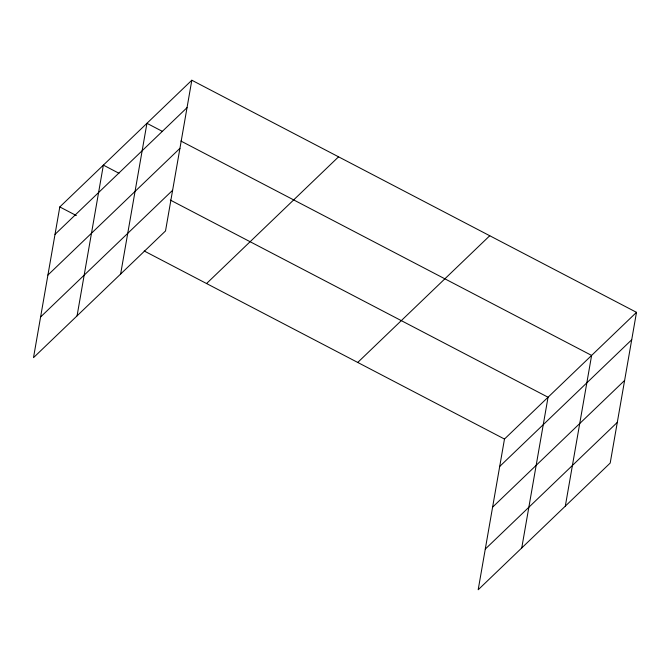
<?xml version="1.0" encoding="UTF-8"?>
<svg xmlns="http://www.w3.org/2000/svg" width="670" height="670" viewBox="0 0 670 670"><rect width="100%" height="100%" fill="white"/><g stroke="black" fill="none" stroke-linecap="round" stroke-linejoin="round"><path stroke-width="1" d="M191.821 80.233L59.806 206.938L33.5 357.663L165.515 230.957L191.821 80.233L636.5 312.337L610.194 463.062L478.179 589.768L504.485 439.043L636.5 312.337M77.067 315.855L103.373 165.121L118.967 173.262M120.633 274.038L146.939 123.314L162.525 131.446M521.746 547.96L548.052 397.226L170.322 200.07M565.312 506.143L591.618 355.418L180.875 141.027M55.015 234.366L187.03 107.661M47.913 275.06L179.937 148.346M40.602 316.977L172.617 190.272M206.553 283.536L338.568 156.822M357.738 362.445L489.753 235.74M499.694 466.471L631.71 339.765M492.592 507.165L624.607 380.451M485.281 549.082L617.296 422.376M59.806 206.938L76.313 215.556M144.184 250.982L504.485 439.043"/></g></svg>
